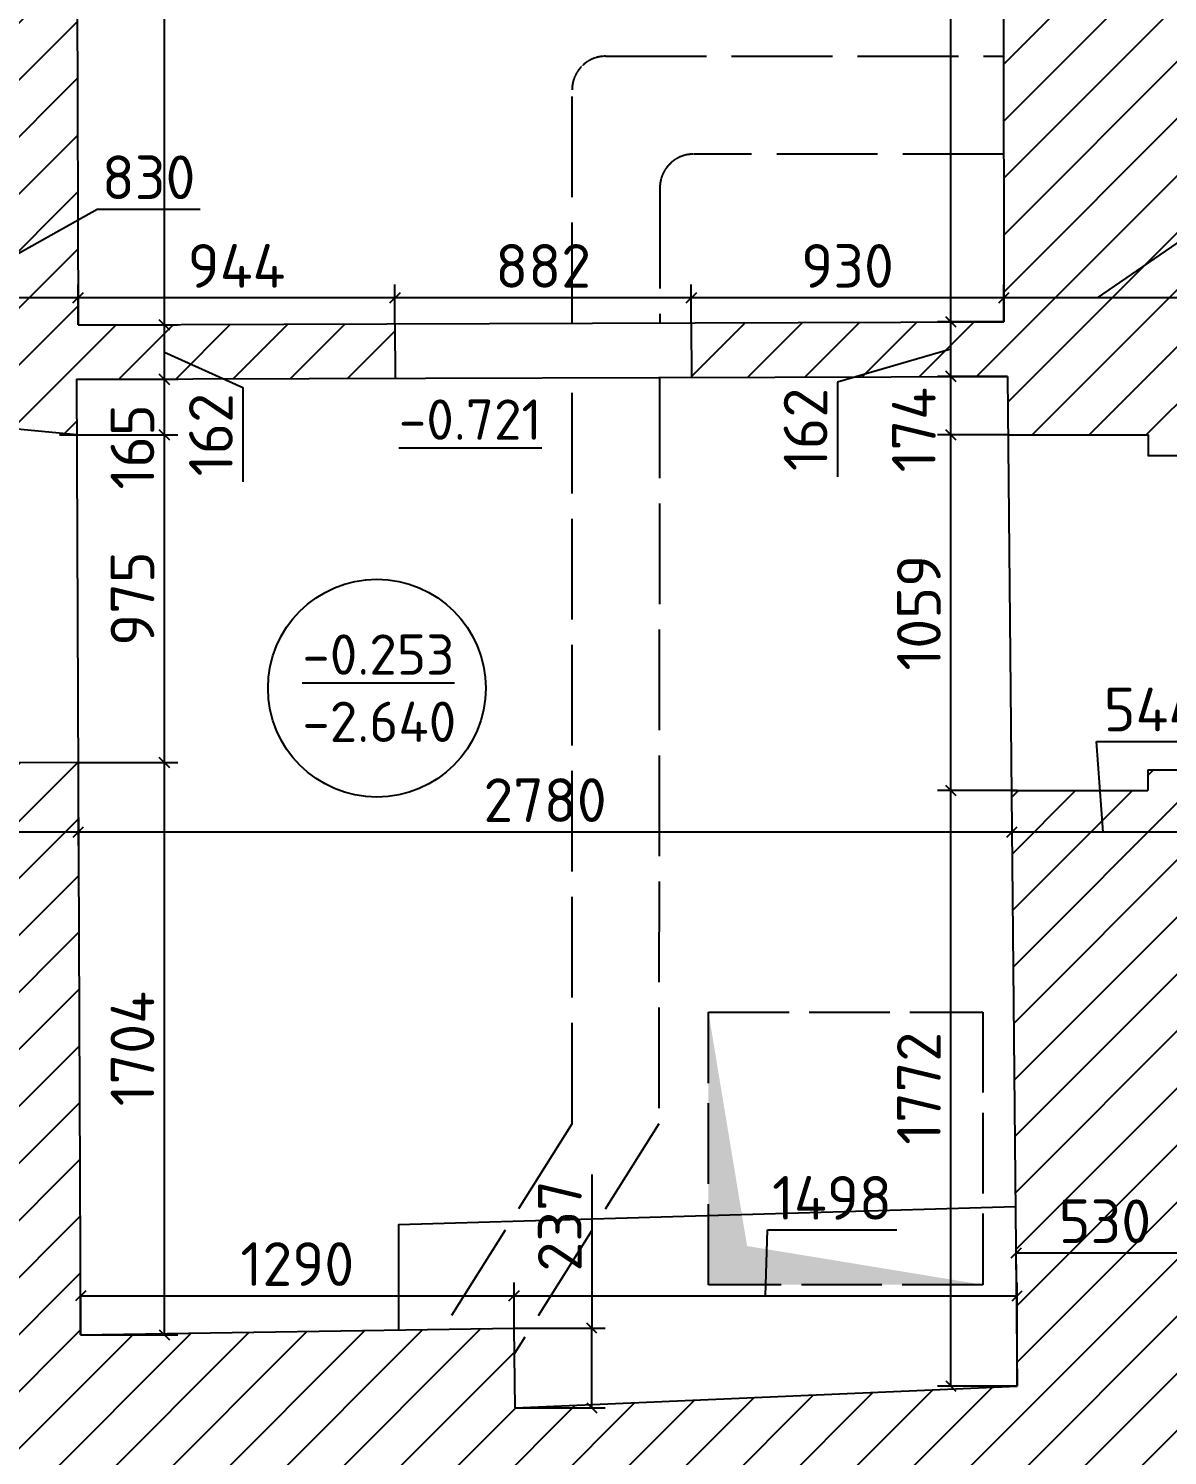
# Model space of a CAD drawing. Header units: millimetres. Extents: x 904915 to 1000606, y 1634169 to 1674089.
# Drawn here: x 952390 to 955781, y 1639706 to 1643953 of the extents above; entities that cross this region are included whole.
import ezdxf

# ---------------------------------------------------------------- set-up
doc = ezdxf.new("R2010")
doc.units = ezdxf.units.MM
doc.linetypes.add('ACAD_ISO02W100', pattern=[15, 12, -3])
for name, color, linetype in [('Балки', 140, 'ACAD_ISO02W100'), ('Контур', 7, 'Continuous'), ('Отметки', 7, 'Continuous'), ('Отопление', 30, 'Continuous'), ('Пожарные коммуникации', 1, 'Continuous'), ('Размеры', 224, 'Continuous'), ('Штриховка', 252, 'Continuous')]:
    doc.layers.add(name, color=color, linetype=linetype)
doc.styles.add('ISOCPEUR', font='isocpeur.ttf')
doc.dimstyles.new('GENPLAN 1000', dxfattribs={"dimscale": 10, "dimtxt": 13, "dimasz": 3, "dimexe": 4, "dimexo": 0, "dimgap": 3, "dimtad": 1, "dimdec": 0, "dimzin": 0, "dimtxsty": 'ISOCPEUR', "dimblk1": 'OBLIQUE', "dimblk2": 'OBLIQUE', "dimsah": 1, "dimcen": -1, "dimaunit": 1, "dimadec": 3, "dimazin": 0, "dimtfac": 0.75, "dimtdec": 0, "dimtix": 1, "dimtmove": 1, "dimatfit": 3, "dimfxl": 0, "dimtvp": 0.6, "dimarcsym": 0})

# ---------------------------------------------------------------- blocks, each defined once
blk = doc.blocks.new('_Oblique')
at = {"color": 0, "linetype": 'ByBlock', "lineweight": -2}
blk.add_line((-0.5, -0.5), (0.5, 0.5), dxfattribs=at)
blk = doc.blocks.new('*D96')
at = {"layer": 'Defpoints', "color": 0, "ltscale": 0.03}
for p in [(952537.7, 1641768.8), (952794.2, 1641768.8), (952545, 1640065.2)]:
    blk.add_point(p, dxfattribs=at)
at = {"layer": 'Размеры', "color": 0, "lineweight": -2, "ltscale": 0.03}
for p, q in [((952537.7, 1641768.8), (952834.2, 1641768.8)), ((952794.2, 1640065.2), (952794.2, 1641768.8)), ((952545, 1640065.2), (952834.2, 1640065.2))]:
    blk.add_line(p, q, dxfattribs=at)
at = {"layer": 'Размеры', "color": 0, "lineweight": -2, "ltscale": 0.03, "xscale": 30, "yscale": 30, "zscale": 30}
for p, rotation in [((952794.2, 1641768.8), 90), ((952794.2, 1640065.2), 270)]:
    blk.add_blockref('_Oblique', p, dxfattribs=dict(at, rotation=rotation))
at = {"layer": 'Размеры', "color": 0, "ltscale": 0.03, "insert": (952699.2, 1640917), "char_height": 130, "attachment_point": 5, "rotation": 90, "style": 'ISOCPEUR'}
blk.add_mtext('1704', dxfattribs=at)
blk = doc.blocks.new('*D97')
at = {"layer": 'Defpoints', "color": 0, "ltscale": 0.03}
for p in [(952533.5, 1642743.7), (952794.2, 1642743.7), (952537.7, 1641768.8)]:
    blk.add_point(p, dxfattribs=at)
at = {"layer": 'Размеры', "color": 0, "lineweight": -2, "ltscale": 0.03}
for p, q in [((952533.5, 1642743.7), (952834.2, 1642743.7)), ((952794.2, 1641768.8), (952794.2, 1642743.7)), ((952537.7, 1641768.8), (952834.2, 1641768.8))]:
    blk.add_line(p, q, dxfattribs=at)
at = {"layer": 'Размеры', "color": 0, "lineweight": -2, "ltscale": 0.03, "xscale": 30, "yscale": 30, "zscale": 30}
for p, rotation in [((952794.2, 1642743.7), 90), ((952794.2, 1641768.8), 270)]:
    blk.add_blockref('_Oblique', p, dxfattribs=dict(at, rotation=rotation))
at = {"layer": 'Размеры', "color": 0, "ltscale": 0.03, "insert": (952699.2, 1642256.3), "char_height": 130, "attachment_point": 5, "rotation": 90, "style": 'ISOCPEUR'}
blk.add_mtext('975', dxfattribs=at)
blk = doc.blocks.new('*D98')
at = {"layer": 'Defpoints', "color": 0, "ltscale": 0.03}
for p in [(952532.8, 1642909), (952794.2, 1642909), (952482.2, 1642743.7)]:
    blk.add_point(p, dxfattribs=at)
at = {"layer": 'Размеры', "color": 0, "lineweight": -2, "ltscale": 0.03}
for p, q in [((952532.8, 1642909), (952834.2, 1642909)), ((952794.2, 1642743.7), (952794.2, 1642909)), ((952482.2, 1642743.7), (952834.2, 1642743.7))]:
    blk.add_line(p, q, dxfattribs=at)
at = {"layer": 'Размеры', "color": 0, "lineweight": -2, "ltscale": 0.03, "xscale": 30, "yscale": 30, "zscale": 30}
for p, rotation in [((952794.2, 1642909), 90), ((952794.2, 1642743.7), 270)]:
    blk.add_blockref('_Oblique', p, dxfattribs=dict(at, rotation=rotation))
at = {"layer": 'Размеры', "color": 0, "ltscale": 0.03, "insert": (952699.2, 1642707.9), "char_height": 130, "attachment_point": 5, "rotation": 90, "style": 'ISOCPEUR'}
blk.add_mtext('165', dxfattribs=at)
blk = doc.blocks.new('*D99')
at = {"layer": 'Defpoints', "color": 0, "ltscale": 0.03}
for p in [(952537.1, 1643071.2), (952794.2, 1643071.2), (952532.8, 1642909)]:
    blk.add_point(p, dxfattribs=at)
at = {"layer": 'Размеры', "color": 0, "lineweight": -2, "ltscale": 0.03}
for p, q in [((952537.1, 1643071.2), (952834.2, 1643071.2)), ((952794.2, 1642909), (952794.2, 1643071.2)), ((952794.2, 1642990.1), (953027.7, 1642884.6)), ((952532.8, 1642909), (952834.2, 1642909)), ((953027.7, 1642884.6), (953027.7, 1642603.6))]:
    blk.add_line(p, q, dxfattribs=at)
at = {"layer": 'Размеры', "color": 0, "lineweight": -2, "ltscale": 0.03, "xscale": 30, "yscale": 30, "zscale": 30}
for p, rotation in [((952794.2, 1643071.2), 90), ((952794.2, 1642909), 270)]:
    blk.add_blockref('_Oblique', p, dxfattribs=dict(at, rotation=rotation))
at = {"layer": 'Размеры', "color": 0, "ltscale": 0.03, "insert": (952932.7, 1642744.1), "char_height": 130, "attachment_point": 5, "rotation": 90, "style": 'ISOCPEUR'}
blk.add_mtext('162', dxfattribs=at)
blk = doc.blocks.new('*D100')
at = {"layer": 'Defpoints', "color": 0, "ltscale": 0.03}
for p in [(952524.9, 1647221.1), (952794.2, 1647221.1), (952537.1, 1643071.2)]:
    blk.add_point(p, dxfattribs=at)
at = {"layer": 'Размеры', "color": 0, "lineweight": -2, "ltscale": 0.03}
for p, q in [((952524.9, 1647221.1), (952834.2, 1647221.1)), ((952794.2, 1643071.2), (952794.2, 1647221.1)), ((952537.1, 1643071.2), (952834.2, 1643071.2))]:
    blk.add_line(p, q, dxfattribs=at)
at = {"layer": 'Размеры', "color": 0, "lineweight": -2, "ltscale": 0.03, "xscale": 30, "yscale": 30, "zscale": 30}
for p, rotation in [((952794.2, 1647221.1), 90), ((952794.2, 1643071.2), 270)]:
    blk.add_blockref('_Oblique', p, dxfattribs=dict(at, rotation=rotation))
at = {"layer": 'Размеры', "color": 0, "ltscale": 0.03, "insert": (952699.2, 1645146.1), "char_height": 130, "attachment_point": 5, "rotation": 90, "style": 'ISOCPEUR'}
blk.add_mtext('4150', dxfattribs=at)
blk = doc.blocks.new('*D125')
at = {"layer": 'Defpoints', "color": 0, "ltscale": 0.03}
for p in [(955293.1, 1643151.5), (955293.1, 1643079.9), (955852.3, 1643066.4)]:
    blk.add_point(p, dxfattribs=at)
at = {"layer": 'Размеры', "color": 0, "lineweight": -2, "ltscale": 0.03}
for p, q in [((955572.7, 1643151.5), (955860.4, 1643349.2)), ((955860.4, 1643349.2), (956167.4, 1643349.2)), ((955293.1, 1643079.9), (955293.1, 1643191.5)), ((955852.3, 1643066.4), (955852.3, 1643191.5)), ((955852.3, 1643151.5), (955293.1, 1643151.5))]:
    blk.add_line(p, q, dxfattribs=at)
at = {"layer": 'Размеры', "color": 0, "lineweight": -2, "ltscale": 0.03, "xscale": 30, "yscale": 30, "zscale": 30, "rotation": 180}
blk.add_blockref('_Oblique', (955293.1, 1643151.5), dxfattribs=at)
at = {"layer": 'Размеры', "color": 0, "lineweight": -2, "ltscale": 0.03, "xscale": 30, "yscale": 30, "zscale": 30}
blk.add_blockref('_Oblique', (955852.3, 1643151.5), dxfattribs=at)
at = {"layer": 'Размеры', "color": 0, "ltscale": 0.03, "insert": (956013.9, 1643444.2), "char_height": 130, "attachment_point": 5, "style": 'ISOCPEUR'}
blk.add_mtext('559', dxfattribs=at)
blk = doc.blocks.new('*D126')
at = {"layer": 'Defpoints', "color": 0, "ltscale": 0.03}
for p in [(954363, 1643151.5), (954363, 1643077), (955293.1, 1643079.9)]:
    blk.add_point(p, dxfattribs=at)
at = {"layer": 'Размеры', "color": 0, "lineweight": -2, "ltscale": 0.03}
for p, q in [((954363, 1643077), (954363, 1643191.5)), ((955293.1, 1643079.9), (955293.1, 1643191.5)), ((955293.1, 1643151.5), (954363, 1643151.5))]:
    blk.add_line(p, q, dxfattribs=at)
at = {"layer": 'Размеры', "color": 0, "lineweight": -2, "ltscale": 0.03, "xscale": 30, "yscale": 30, "zscale": 30, "rotation": 180}
blk.add_blockref('_Oblique', (954363, 1643151.5), dxfattribs=at)
at = {"layer": 'Размеры', "color": 0, "lineweight": -2, "ltscale": 0.03, "xscale": 30, "yscale": 30, "zscale": 30}
blk.add_blockref('_Oblique', (955293.1, 1643151.5), dxfattribs=at)
at = {"layer": 'Размеры', "color": 0, "ltscale": 0.03, "insert": (954828, 1643246.5), "char_height": 130, "attachment_point": 5, "style": 'ISOCPEUR'}
blk.add_mtext('930', dxfattribs=at)
blk = doc.blocks.new('*D127')
at = {"layer": 'Defpoints', "color": 0, "ltscale": 0.03}
for p in [(953480.8, 1643151.5), (953480.8, 1643074.2), (954363, 1643077)]:
    blk.add_point(p, dxfattribs=at)
at = {"layer": 'Размеры', "color": 0, "lineweight": -2, "ltscale": 0.03}
for p, q in [((953480.8, 1643074.2), (953480.8, 1643191.5)), ((954363, 1643077), (954363, 1643191.5)), ((954363, 1643151.5), (953480.8, 1643151.5))]:
    blk.add_line(p, q, dxfattribs=at)
at = {"layer": 'Размеры', "color": 0, "lineweight": -2, "ltscale": 0.03, "xscale": 30, "yscale": 30, "zscale": 30, "rotation": 180}
blk.add_blockref('_Oblique', (953480.8, 1643151.5), dxfattribs=at)
at = {"layer": 'Размеры', "color": 0, "lineweight": -2, "ltscale": 0.03, "xscale": 30, "yscale": 30, "zscale": 30}
blk.add_blockref('_Oblique', (954363, 1643151.5), dxfattribs=at)
at = {"layer": 'Размеры', "color": 0, "ltscale": 0.03, "insert": (953921.9, 1643246.5), "char_height": 130, "attachment_point": 5, "style": 'ISOCPEUR'}
blk.add_mtext('882', dxfattribs=at)
blk = doc.blocks.new('*D128')
at = {"layer": 'Defpoints', "color": 0, "ltscale": 0.03}
for p in [(952537.1, 1643151.5), (953480.8, 1643074.2), (952537.1, 1643071.2)]:
    blk.add_point(p, dxfattribs=at)
at = {"layer": 'Размеры', "color": 0, "lineweight": -2, "ltscale": 0.03}
for p, q in [((952537.1, 1643071.2), (952537.1, 1643191.5)), ((953480.8, 1643074.2), (953480.8, 1643191.5)), ((953480.8, 1643151.5), (952537.1, 1643151.5))]:
    blk.add_line(p, q, dxfattribs=at)
at = {"layer": 'Размеры', "color": 0, "lineweight": -2, "ltscale": 0.03, "xscale": 30, "yscale": 30, "zscale": 30, "rotation": 180}
blk.add_blockref('_Oblique', (952537.1, 1643151.5), dxfattribs=at)
at = {"layer": 'Размеры', "color": 0, "lineweight": -2, "ltscale": 0.03, "xscale": 30, "yscale": 30, "zscale": 30}
blk.add_blockref('_Oblique', (953480.8, 1643151.5), dxfattribs=at)
at = {"layer": 'Размеры', "color": 0, "ltscale": 0.03, "insert": (953009, 1643246.5), "char_height": 130, "attachment_point": 5, "style": 'ISOCPEUR'}
blk.add_mtext('944', dxfattribs=at)
blk = doc.blocks.new('*D129')
at = {"layer": 'Defpoints', "color": 0, "ltscale": 0.03}
for p in [(951707.2, 1643451.2), (951707.2, 1643151.5), (952537.1, 1643071.2)]:
    blk.add_point(p, dxfattribs=at)
at = {"layer": 'Размеры', "color": 0, "lineweight": -2, "ltscale": 0.03}
for p, q in [((951707.2, 1643451.2), (951707.2, 1643111.5)), ((952122.2, 1643151.5), (952593.9, 1643415.2)), ((952593.9, 1643415.2), (952900.9, 1643415.2)), ((952537.1, 1643071.2), (952537.1, 1643191.5)), ((952537.1, 1643151.5), (951707.2, 1643151.5))]:
    blk.add_line(p, q, dxfattribs=at)
at = {"layer": 'Размеры', "color": 0, "lineweight": -2, "ltscale": 0.03, "xscale": 30, "yscale": 30, "zscale": 30, "rotation": 180}
blk.add_blockref('_Oblique', (951707.2, 1643151.5), dxfattribs=at)
at = {"layer": 'Размеры', "color": 0, "lineweight": -2, "ltscale": 0.03, "xscale": 30, "yscale": 30, "zscale": 30}
blk.add_blockref('_Oblique', (952537.1, 1643151.5), dxfattribs=at)
at = {"layer": 'Размеры', "color": 0, "ltscale": 0.03, "insert": (952747.4, 1643510.2), "char_height": 130, "attachment_point": 5, "style": 'ISOCPEUR'}
blk.add_mtext('830', dxfattribs=at)
blk = doc.blocks.new('*D186')
at = {"layer": 'Defpoints', "color": 0, "ltscale": 0.03}
for p in [(955861.4, 1641610.6), (955317.5, 1641568), (955317.5, 1641561.6)]:
    blk.add_point(p, dxfattribs=at)
at = {"layer": 'Размеры', "color": 0, "lineweight": -2, "ltscale": 0.03}
for p, q in [((955589.4, 1641561.6), (955569.5, 1641831.3)), ((955569.5, 1641831.3), (955902.5, 1641831.3)), ((955861.4, 1641610.6), (955861.4, 1641521.6)), ((955317.5, 1641568), (955317.5, 1641521.6)), ((955861.4, 1641561.6), (955317.5, 1641561.6))]:
    blk.add_line(p, q, dxfattribs=at)
at = {"layer": 'Размеры', "color": 0, "lineweight": -2, "ltscale": 0.03, "xscale": 30, "yscale": 30, "zscale": 30, "rotation": 180}
blk.add_blockref('_Oblique', (955317.5, 1641561.6), dxfattribs=at)
at = {"layer": 'Размеры', "color": 0, "lineweight": -2, "ltscale": 0.03, "xscale": 30, "yscale": 30, "zscale": 30}
blk.add_blockref('_Oblique', (955861.4, 1641561.6), dxfattribs=at)
at = {"layer": 'Размеры', "color": 0, "ltscale": 0.03, "insert": (955736, 1641926.3), "char_height": 130, "attachment_point": 5, "style": 'ISOCPEUR'}
blk.add_mtext('544', dxfattribs=at)
blk = doc.blocks.new('*D187')
at = {"layer": 'Defpoints', "color": 0, "ltscale": 0.03}
for p in [(952537.7, 1641768.8), (952537.7, 1641561.6), (955317.5, 1641568)]:
    blk.add_point(p, dxfattribs=at)
at = {"layer": 'Размеры', "color": 0, "lineweight": -2, "ltscale": 0.03}
for p, q in [((952537.7, 1641768.8), (952537.7, 1641521.6)), ((955317.5, 1641561.6), (952537.7, 1641561.6)), ((955317.5, 1641568), (955317.5, 1641521.6))]:
    blk.add_line(p, q, dxfattribs=at)
at = {"layer": 'Размеры', "color": 0, "lineweight": -2, "ltscale": 0.03, "xscale": 30, "yscale": 30, "zscale": 30, "rotation": 180}
blk.add_blockref('_Oblique', (952537.7, 1641561.6), dxfattribs=at)
at = {"layer": 'Размеры', "color": 0, "lineweight": -2, "ltscale": 0.03, "xscale": 30, "yscale": 30, "zscale": 30}
blk.add_blockref('_Oblique', (955317.5, 1641561.6), dxfattribs=at)
at = {"layer": 'Размеры', "color": 0, "ltscale": 0.03, "insert": (953927.6, 1641656.6), "char_height": 130, "attachment_point": 5, "style": 'ISOCPEUR'}
blk.add_mtext('2780', dxfattribs=at)
blk = doc.blocks.new('*D188')
at = {"layer": 'Defpoints', "color": 0, "ltscale": 0.03}
for p in [(951730.6, 1641771.1), (952537.7, 1641768.8), (951730.6, 1641561.6)]:
    blk.add_point(p, dxfattribs=at)
at = {"layer": 'Размеры', "color": 0, "lineweight": -2, "ltscale": 0.03}
for p, q in [((952102, 1641829.4), (951795, 1641829.4)), ((952134.1, 1641561.6), (952102, 1641829.4)), ((951730.6, 1641771.1), (951730.6, 1641521.6)), ((952537.7, 1641768.8), (952537.7, 1641521.6)), ((952537.7, 1641561.6), (951730.6, 1641561.6))]:
    blk.add_line(p, q, dxfattribs=at)
at = {"layer": 'Размеры', "color": 0, "lineweight": -2, "ltscale": 0.03, "xscale": 30, "yscale": 30, "zscale": 30, "rotation": 180}
blk.add_blockref('_Oblique', (951730.6, 1641561.6), dxfattribs=at)
at = {"layer": 'Размеры', "color": 0, "lineweight": -2, "ltscale": 0.03, "xscale": 30, "yscale": 30, "zscale": 30}
blk.add_blockref('_Oblique', (952537.7, 1641561.6), dxfattribs=at)
at = {"layer": 'Размеры', "color": 0, "ltscale": 0.03, "insert": (951948.5, 1641924.4), "char_height": 130, "attachment_point": 5, "style": 'ISOCPEUR'}
blk.add_mtext('807', dxfattribs=at)
blk = doc.blocks.new('*D189')
at = {"layer": 'Defpoints', "color": 0, "ltscale": 0.03}
for p in [(953835.2, 1640181), (952545, 1640065.2), (953835.2, 1640084.9)]:
    blk.add_point(p, dxfattribs=at)
at = {"layer": 'Размеры', "color": 0, "lineweight": -2, "ltscale": 0.03}
for p, q in [((952545, 1640065.2), (952545, 1640221)), ((953835.2, 1640084.9), (953835.2, 1640221)), ((952545, 1640181), (953835.2, 1640181))]:
    blk.add_line(p, q, dxfattribs=at)
at = {"layer": 'Размеры', "color": 0, "lineweight": -2, "ltscale": 0.03, "xscale": 30, "yscale": 30, "zscale": 30, "rotation": 180}
blk.add_blockref('_Oblique', (952545, 1640181), dxfattribs=at)
at = {"layer": 'Размеры', "color": 0, "lineweight": -2, "ltscale": 0.03, "xscale": 30, "yscale": 30, "zscale": 30}
blk.add_blockref('_Oblique', (953835.2, 1640181), dxfattribs=at)
at = {"layer": 'Размеры', "color": 0, "ltscale": 0.03, "insert": (953190.1, 1640276), "char_height": 130, "attachment_point": 5, "style": 'ISOCPEUR'}
blk.add_mtext('1290', dxfattribs=at)
blk = doc.blocks.new('*D190')
at = {"layer": 'Defpoints', "color": 0, "ltscale": 0.03}
for p in [(955333, 1640181), (953835.2, 1640084.9), (955333, 1639913)]:
    blk.add_point(p, dxfattribs=at)
at = {"layer": 'Размеры', "color": 0, "lineweight": -2, "ltscale": 0.03}
for p, q in [((954584.1, 1640181), (954589.4, 1640378)), ((954589.4, 1640378), (954974.4, 1640378)), ((953835.2, 1640084.9), (953835.2, 1640221)), ((955333, 1639913), (955333, 1640221)), ((953835.2, 1640181), (955333, 1640181))]:
    blk.add_line(p, q, dxfattribs=at)
at = {"layer": 'Размеры', "color": 0, "lineweight": -2, "ltscale": 0.03, "xscale": 30, "yscale": 30, "zscale": 30, "rotation": 180}
blk.add_blockref('_Oblique', (953835.2, 1640181), dxfattribs=at)
at = {"layer": 'Размеры', "color": 0, "lineweight": -2, "ltscale": 0.03, "xscale": 30, "yscale": 30, "zscale": 30}
blk.add_blockref('_Oblique', (955333, 1640181), dxfattribs=at)
at = {"layer": 'Размеры', "color": 0, "ltscale": 0.03, "insert": (954781.9, 1640473), "char_height": 130, "attachment_point": 5, "style": 'ISOCPEUR'}
blk.add_mtext('1498', dxfattribs=at)
blk = doc.blocks.new('*D191')
at = {"layer": 'Defpoints', "color": 0, "ltscale": 0.03}
for p in [(955135.5, 1641685), (955333, 1641685), (955333, 1639913)]:
    blk.add_point(p, dxfattribs=at)
at = {"layer": 'Размеры', "color": 0, "lineweight": -2, "ltscale": 0.03}
for p, q in [((955333, 1641685), (955095.5, 1641685)), ((955135.5, 1639913), (955135.5, 1641685)), ((955333, 1639913), (955095.5, 1639913))]:
    blk.add_line(p, q, dxfattribs=at)
at = {"layer": 'Размеры', "color": 0, "lineweight": -2, "ltscale": 0.03, "xscale": 30, "yscale": 30, "zscale": 30}
for p, rotation in [((955135.5, 1641685), 90), ((955135.5, 1639913), 270)]:
    blk.add_blockref('_Oblique', p, dxfattribs=dict(at, rotation=rotation))
at = {"layer": 'Размеры', "color": 0, "ltscale": 0.03, "insert": (955040.5, 1640799), "char_height": 130, "attachment_point": 5, "rotation": 90, "style": 'ISOCPEUR'}
blk.add_mtext('1772', dxfattribs=at)
blk = doc.blocks.new('*D192')
at = {"layer": 'Defpoints', "color": 0, "ltscale": 0.03}
for p in [(955135.5, 1642744), (955306.5, 1642744), (955333, 1641685)]:
    blk.add_point(p, dxfattribs=at)
at = {"layer": 'Размеры', "color": 0, "lineweight": -2, "ltscale": 0.03}
for p, q in [((955306.5, 1642744), (955095.5, 1642744)), ((955135.5, 1641685), (955135.5, 1642744)), ((955333, 1641685), (955095.5, 1641685))]:
    blk.add_line(p, q, dxfattribs=at)
at = {"layer": 'Размеры', "color": 0, "lineweight": -2, "ltscale": 0.03, "xscale": 30, "yscale": 30, "zscale": 30}
for p, rotation in [((955135.5, 1642744), 90), ((955135.5, 1641685), 270)]:
    blk.add_blockref('_Oblique', p, dxfattribs=dict(at, rotation=rotation))
at = {"layer": 'Размеры', "color": 0, "ltscale": 0.03, "insert": (955040.5, 1642214.5), "char_height": 130, "attachment_point": 5, "rotation": 90, "style": 'ISOCPEUR'}
blk.add_mtext('1059', dxfattribs=at)
blk = doc.blocks.new('*D193')
at = {"layer": 'Defpoints', "color": 0, "ltscale": 0.03}
for p in [(955135.5, 1642917.8), (955304.8, 1642917.8), (955306.5, 1642744)]:
    blk.add_point(p, dxfattribs=at)
at = {"layer": 'Размеры', "color": 0, "lineweight": -2, "ltscale": 0.03}
for p, q in [((955304.8, 1642917.8), (955095.5, 1642917.8)), ((955135.5, 1642744), (955135.5, 1642917.8)), ((955306.5, 1642744), (955095.5, 1642744))]:
    blk.add_line(p, q, dxfattribs=at)
at = {"layer": 'Размеры', "color": 0, "lineweight": -2, "ltscale": 0.03, "xscale": 30, "yscale": 30, "zscale": 30}
for p, rotation in [((955135.5, 1642917.8), 90), ((955135.5, 1642744), 270)]:
    blk.add_blockref('_Oblique', p, dxfattribs=dict(at, rotation=rotation))
at = {"layer": 'Размеры', "color": 0, "ltscale": 0.03, "insert": (955025.5, 1642759), "char_height": 130, "attachment_point": 5, "rotation": 90, "style": 'ISOCPEUR'}
blk.add_mtext('174', dxfattribs=at)
blk = doc.blocks.new('*D194')
at = {"layer": 'Defpoints', "color": 0, "ltscale": 0.03}
for p in [(955135.5, 1643079.9), (955293.1, 1643079.9), (955304.8, 1642917.8)]:
    blk.add_point(p, dxfattribs=at)
at = {"layer": 'Размеры', "color": 0, "lineweight": -2, "ltscale": 0.03}
for p, q in [((955293.1, 1643079.9), (955095.5, 1643079.9)), ((955135.5, 1642917.8), (955135.5, 1643079.9)), ((955135.5, 1642998.9), (954798.2, 1642900.2)), ((955304.8, 1642917.8), (955095.5, 1642917.8)), ((954798.2, 1642900.2), (954798.2, 1642619.2))]:
    blk.add_line(p, q, dxfattribs=at)
at = {"layer": 'Размеры', "color": 0, "lineweight": -2, "ltscale": 0.03, "xscale": 30, "yscale": 30, "zscale": 30}
for p, rotation in [((955135.5, 1643079.9), 90), ((955135.5, 1642917.8), 270)]:
    blk.add_blockref('_Oblique', p, dxfattribs=dict(at, rotation=rotation))
at = {"layer": 'Размеры', "color": 0, "ltscale": 0.03, "insert": (954703.2, 1642759.7), "char_height": 130, "attachment_point": 5, "rotation": 90, "style": 'ISOCPEUR'}
blk.add_mtext('162', dxfattribs=at)
blk = doc.blocks.new('*D195')
at = {"layer": 'Defpoints', "color": 0, "ltscale": 0.03}
for p in [(955135.5, 1647250.1), (955288.4, 1647250.1), (955293.1, 1643079.9)]:
    blk.add_point(p, dxfattribs=at)
at = {"layer": 'Размеры', "color": 0, "lineweight": -2, "ltscale": 0.03}
for p, q in [((955288.4, 1647250.1), (955095.5, 1647250.1)), ((955135.5, 1643079.9), (955135.5, 1647250.1)), ((955293.1, 1643079.9), (955095.5, 1643079.9))]:
    blk.add_line(p, q, dxfattribs=at)
at = {"layer": 'Размеры', "color": 0, "lineweight": -2, "ltscale": 0.03, "xscale": 30, "yscale": 30, "zscale": 30}
for p, rotation in [((955135.5, 1647250.1), 90), ((955135.5, 1643079.9), 270)]:
    blk.add_blockref('_Oblique', p, dxfattribs=dict(at, rotation=rotation))
at = {"layer": 'Размеры', "color": 0, "ltscale": 0.03, "insert": (955040.5, 1645165), "char_height": 130, "attachment_point": 5, "rotation": 90, "style": 'ISOCPEUR'}
blk.add_mtext('4170', dxfattribs=at)
blk = doc.blocks.new('*D294')
at = {"layer": 'Defpoints', "color": 0, "ltscale": 0.03}
for p in [(955329.7, 1640308.3), (955329.7, 1640258.7), (955859.3, 1640075.6)]:
    blk.add_point(p, dxfattribs=at)
at = {"layer": 'Размеры', "color": 0, "lineweight": -2, "ltscale": 0.03}
for p, q in [((955329.7, 1640258.7), (955329.7, 1640348.3)), ((955859.3, 1640075.6), (955859.3, 1640348.3)), ((955859.3, 1640308.3), (955329.7, 1640308.3))]:
    blk.add_line(p, q, dxfattribs=at)
at = {"layer": 'Размеры', "color": 0, "lineweight": -2, "ltscale": 0.03, "xscale": 30, "yscale": 30, "zscale": 30, "rotation": 180}
blk.add_blockref('_Oblique', (955329.7, 1640308.3), dxfattribs=at)
at = {"layer": 'Размеры', "color": 0, "lineweight": -2, "ltscale": 0.03, "xscale": 30, "yscale": 30, "zscale": 30}
blk.add_blockref('_Oblique', (955859.3, 1640308.3), dxfattribs=at)
at = {"layer": 'Размеры', "color": 0, "ltscale": 0.03, "insert": (955594.5, 1640403.3), "char_height": 130, "attachment_point": 5, "style": 'ISOCPEUR'}
blk.add_mtext('530', dxfattribs=at)
blk = doc.blocks.new('*D327')
at = {"layer": 'Defpoints', "color": 0, "ltscale": 0.03}
for p in [(953835.2, 1640084.9), (954066.5, 1640084.9), (953838.8, 1639848.2)]:
    blk.add_point(p, dxfattribs=at)
at = {"layer": 'Размеры', "color": 0, "lineweight": -2, "ltscale": 0.03}
for p, q in [((954066.5, 1640542.9), (954066.5, 1640084.9)), ((953835.2, 1640084.9), (954106.5, 1640084.9)), ((954066.5, 1639848.2), (954066.5, 1640084.9)), ((953838.8, 1639848.2), (954106.5, 1639848.2))]:
    blk.add_line(p, q, dxfattribs=at)
at = {"layer": 'Размеры', "color": 0, "lineweight": -2, "ltscale": 0.03, "xscale": 30, "yscale": 30, "zscale": 30}
for p, rotation in [((954066.5, 1640084.9), 90), ((954066.5, 1639848.2), 270)]:
    blk.add_blockref('_Oblique', p, dxfattribs=dict(at, rotation=rotation))
at = {"layer": 'Размеры', "color": 0, "ltscale": 0.03, "insert": (953971.5, 1640389.4), "char_height": 130, "attachment_point": 5, "rotation": 90, "style": 'ISOCPEUR'}
blk.add_mtext('237', dxfattribs=at)

msp = doc.modelspace()

# ---------------------------------------------------------------- hatches: boundary and pattern name
at = {"layer": 'Штриховка', "ltscale": 0.03}
h = msp.add_hatch(dxfattribs=at)
h.set_pattern_fill('_USER', color=256, scale=120, angle=45, pattern_type=0)
h.set_pattern_definition([(45, (939769.27, 1645632.96), (-84.8528, 84.8528), [])])
h.paths.add_polyline_path([(939862.1, 1645865.3), (939717.3, 1645866.2), (939716.4, 1645515.2), (939572.8, 1645516), (939573.1, 1645259.6), (939858.5, 1645259.9)], flags=17)
h.paths.add_polyline_path([(967898.5, 1669251.9), (967748.5, 1669254.9), (967737, 1668677), (967887, 1668674)], flags=17)
h.paths.add_polyline_path([(959721.2, 1670070.1), (960600.3, 1670071.2), (960599.8, 1670501.5), (960599.2, 1670954.9), (958956.6, 1670954.7), (959002.6, 1662727), (958908.9, 1662725), (958909, 1662520.4), (959728.4, 1662541.9), (959725.6, 1663653.4), (960845.1, 1663649), (960849, 1664244.1), (959728.5, 1664251.4)])
h.paths.add_polyline_path([(953047.4, 1647661.3), (953309, 1647664), (953307.3, 1647830.1), (953304.3, 1648110.6), (951642.4, 1648114.7), (951716, 1642822.9), (952533.5, 1642743.7), (952532.8, 1642909), (953481.3, 1642912), (953480.8, 1643074.2), (952537.1, 1643071.2), (952524.9, 1647221.1), (953052, 1647226.6)], flags=17)
h.paths.add_polyline_path([(944956.8, 1645799), (943919.8, 1645788.6), (943920.1, 1645262.1), (939858.5, 1645259.9), (939573.1, 1645259.6), (939573.1, 1645244.2), (934568.3, 1645252.9), (934568.3, 1645253.2), (934278.3, 1645254), (932110.1, 1645254), (932109.8, 1645787.9), (931143.7, 1645778.5), (931152.5, 1644829.1), (929740.1, 1644827.8), (929759.1, 1646190.3), (927061.9, 1646219.9), (927061.4, 1646069.9), (929607, 1646042), (929588, 1644677.6), (931153.9, 1644679.1), (931157.1, 1644329.1), (931593.9, 1644329.6), (931614, 1644169.6), (931653.7, 1644489.6), (931673.9, 1644329.6), (932110.6, 1644330.1), (932110.2, 1644955.7), (943920.3, 1644962.1), (943920.6, 1644397.3), (944407.8, 1644403.1), (944429.7, 1644243.4), (944465.9, 1644563.8), (944487.8, 1644404.1), (944974.9, 1644409.9), (944971, 1644709.9), (946047, 1644722.8), (946060.4, 1646106), (948397.6, 1646107.4), (948397.2, 1646257.4), (945911.9, 1646255.9), (945898.9, 1644921), (944968.4, 1644909.8)])
h.paths.add_polyline_path([(941747.9, 1647720.4), (935723.9, 1647718.2), (935724, 1647401.1), (939570.7, 1647430.7), (939571, 1647159), (939720.5, 1647158.1), (939719.7, 1646853.6), (939599.7, 1646838.9), (939839.6, 1646808.3), (939719.6, 1646793.6), (939718.8, 1646489.1), (939571.8, 1646490), (939572, 1646278), (939718.3, 1646277.1), (939717.4, 1645926.2), (939597.4, 1645911.4), (939862.2, 1645877.7), (939871.4, 1647396.6), (941748.7, 1647400.9)])
h.paths.add_polyline_path([(934907, 1647717.9), (934688, 1647717.9), (933884, 1647717.6), (933886.9, 1647392.8), (934284.4, 1647396.3), (934278.3, 1645254), (934568.3, 1645253.2), (934574.5, 1647392.3), (934909.5, 1647394.8)])
h.paths.add_polyline_path([(932129.4, 1649034.8), (931923.5, 1649035.1), (931923.9, 1649266.2), (931788.1, 1649266.4), (931788.1, 1649293.2), (931494.6, 1649293.9), (931494.2, 1649135.2), (931345.5, 1649135.6), (931342.9, 1648092.4), (923885.6, 1648105.6), (923881.9, 1647831.4), (923721.7, 1647813.5), (924041.1, 1647769.2), (923880.8, 1647751.4), (923877.2, 1647477.1), (924177.2, 1647477.1), (924138.3, 1644589.7), (927056.3, 1644558.9), (927057.3, 1644859), (924442.4, 1644886.5), (924477.2, 1647477.1), (931128.7, 1647397.5), (931130.8, 1647163.4), (932109, 1647173), (932108.9, 1647376.8), (932568, 1647380.9), (932565, 1647717.1), (932127.3, 1647716.9)])
h.paths.add_polyline_path([(950486.2, 1648117.6), (944691.4, 1648132), (944686.6, 1649180.5), (944528.4, 1649179.8), (944527.7, 1649323.4), (944245.8, 1649322.1), (944245.9, 1649301.6), (944073, 1649301.2), (944073.5, 1649109.4), (943905.2, 1649109), (943908.4, 1647721.2), (943261, 1647720.9), (943261.7, 1647404.3), (943918.9, 1647405.7), (943919.1, 1647096.6), (944939.3, 1647138), (944935.8, 1647403.5), (949029.6, 1647409.4), (950272.6, 1647401.6), (950272.6, 1646130.9), (950392.6, 1646115.9), (950272.6, 1646100.9), (950272.6, 1644831.4), (948400.6, 1644827), (948401.3, 1644527), (950083.4, 1644531), (950116.4, 1639995.2), (951661, 1639989.6), (951661, 1639460.8), (955617.4, 1639500.6), (962461.1, 1639567.9), (962455.8, 1636178), (962155.8, 1636178), (962155.1, 1635728.5), (962315.1, 1635708.3), (962155.1, 1635688.5), (962154.4, 1635279.1), (969661.4, 1635263.1), (969653.3, 1636911.1), (969342.9, 1636912.5), (968746.2, 1636915.1), (968742.8, 1636143.6), (967545.7, 1636148.5), (967554.4, 1641372.6), (967284, 1641372.7), (967283.9, 1641196.6), (967396.8, 1641195.5), (967399.1, 1637608.9), (967078, 1637609.2), (967077.8, 1637359.2), (967399.1, 1637358.9), (967399.1, 1636178), (966361, 1636178), (966361, 1636455), (966111, 1636455), (966111, 1636178), (963002.7, 1636178), (963006.5, 1640478), (962468.8, 1640472.7), (962472.1, 1640136.2), (959955, 1640116.1), (959955, 1641762), (959802, 1641762), (959802, 1641699), (959401.4, 1641699), (959356, 1640111.4), (955859.3, 1640105.6), (955861.6, 1641747), (955722, 1641747), (955722, 1641685), (955316.4, 1641685), (955333, 1639913), (953838.8, 1639848.2), (953835.2, 1640084.9), (952545, 1640065.2), (952537.7, 1641768.8), (951730.6, 1641771.1), (951746.3, 1640645.3), (950540.6, 1640652.7)])
h.paths.add_polyline_path([(944673.1, 1652178.2), (944526.8, 1652177.5), (944526.1, 1652342), (944239.1, 1652340.7), (944238.8, 1652288.7), (944081.7, 1652288.3), (944082, 1652146.3), (943898, 1652145.9), (943900.2, 1651218), (944068.5, 1651218.4), (944069, 1651034.4), (944101.8, 1651034.4), (944241.8, 1651034.8), (944241.9, 1650997.5), (944520.2, 1650998.8), (944519.5, 1651139.9), (944677.7, 1651140.6)])
h.paths.add_polyline_path([(944659.3, 1655219.7), (944494.9, 1655219), (944494.2, 1655363), (944231.6, 1655361.9), (944231.6, 1655357.7), (944091.4, 1655357.4), (944091.9, 1655142.4), (943891, 1655141.9), (943892.9, 1654328), (944076.9, 1654328.4), (944077.5, 1654082.4), (944234.6, 1654082.7), (944234.7, 1654030.5), (944518.5, 1654031.8), (944517.8, 1654178.3), (944664, 1654179)])
h.paths.add_polyline_path([(944645.4, 1658294.4), (944491, 1658293.7), (944490.4, 1658426.8), (944206.7, 1658425.5), (944206.8, 1658379.7), (944077.2, 1658379.4), (944077.5, 1658241.4), (943883.7, 1658241), (943886, 1657254), (944087, 1657254.4), (944087.3, 1657112.4), (944227.5, 1657112.7), (944227.6, 1657090.6), (944486.4, 1657091.8), (944485.6, 1657261), (944650, 1657261.7)])
h.paths.add_polyline_path([(944633.8, 1660848.8), (944633.7, 1661302.1), (944485.7, 1661302.1), (944485.7, 1661461.5), (944204.2, 1661461.5), (944204.2, 1661430), (944073, 1661430), (944073, 1661265), (943881.2, 1661265), (943881.1, 1660290.9), (944072.7, 1660291.4), (944073, 1660132.4), (944202.7, 1660132.7), (944202.8, 1660120.1), (944482.7, 1660121.3), (944482, 1660272), (944636.4, 1660272.7)])
h.paths.add_polyline_path([(944633.4, 1664368.1), (944482.8, 1664368.1), (944482.8, 1664523.8), (944209.9, 1664523.8), (944209.9, 1664487), (944064, 1664487), (944064, 1664294), (943881.5, 1664294), (943881.4, 1663327), (944073.2, 1663327), (944073.2, 1663205), (944204.4, 1663205), (944204.4, 1663176.6), (944485.5, 1663176.6), (944485.5, 1663329.3), (944633.5, 1663329.3)])
h.paths.add_polyline_path([(944633.1, 1667394.5), (944477.8, 1667394.5), (944477.8, 1667551.3), (944210.3, 1667551.3), (944210.3, 1667505), (944070.3, 1667505), (943881.8, 1667505), (943881.7, 1666551), (944064.2, 1666551), (944064.2, 1666226), (944210.1, 1666226), (944210.1, 1666193.3), (944482.6, 1666193.3), (944482.6, 1666351.3), (944633.2, 1666351.3)])
h.paths.add_polyline_path([(944632.7, 1670737.4), (933630.3, 1670719.9), (933632.7, 1669988.5), (943882.1, 1670004.5), (943882, 1669255), (944070.4, 1669255), (944210.4, 1669255), (944210.4, 1669219), (944477.6, 1669219), (944477.6, 1669378.8), (944632.8, 1669378.8)])
h.paths.add_polyline_path([(932703.5, 1670718.4), (931347.7, 1670716.2), (931349.7, 1669370.6), (931502.4, 1669370.8), (931502.6, 1669191), (931790.8, 1669191.4), (931790.9, 1669244.1), (931930.9, 1669244.1), (932162.5, 1669243.8), (932163.7, 1669986.2), (932705.9, 1669987)])
h.paths.add_polyline_path([(932159.7, 1667508.9), (931928.1, 1667509.3), (931788.1, 1667509.6), (931788.1, 1667541.2), (931505.1, 1667540.8), (931505.3, 1667399.2), (931352.6, 1667399), (931354.2, 1666341.7), (931523.2, 1666341.9), (931523.4, 1666160.1), (931785.9, 1666160.5), (931786, 1666222.5), (931926, 1666222.3), (931981.8, 1666222.2), (931981.9, 1666273.3), (932157.6, 1666273)])
h.paths.add_polyline_path([(932154.1, 1664134.1), (931978.4, 1664134.4), (931979, 1664493.2), (931923.2, 1664493.3), (931783.2, 1664493.5), (931783.2, 1664539.3), (931525.8, 1664538.9), (931526, 1664383.6), (931357, 1664383.4), (931358.6, 1663301.6), (931525, 1663301.8), (931525.2, 1663154.9), (931809.9, 1663155.3), (931810, 1663182.4), (931976.8, 1663182.1), (931976.9, 1663194.3), (932152.6, 1663194)])
h.paths.add_polyline_path([(932149, 1661019), (931973.3, 1661019.3), (931974, 1661450.3), (931947.1, 1661450.3), (931807.1, 1661450.5), (931807.2, 1661485.4), (931527.7, 1661485), (931527.9, 1661337.7), (931361.5, 1661337.5), (931363.1, 1660268), (931516.6, 1660268.2), (931516.8, 1660102.1), (931789.8, 1660102.5), (931789.9, 1660126.5), (931929.9, 1660126.3), (932147.6, 1660125.9)])
h.paths.add_polyline_path([(932143.9, 1657865), (931963.1, 1657865.3), (931964, 1658400.3), (931927, 1658400.3), (931787, 1658400.6), (931787.1, 1658436.1), (931519.2, 1658435.7), (931519.5, 1658275.3), (931366, 1658275.1), (931367, 1657612.2), (931366, 1657213.6), (931521, 1657213.2), (931520.6, 1657073.8), (931784.9, 1657073.1), (931784.9, 1657090.5), (931945.7, 1657090.3), (931945.8, 1657183.3), (932142.8, 1657183)])
h.paths.add_polyline_path([(932139.2, 1655001), (931942.2, 1655001.3), (931942.8, 1655353.2), (931922, 1655353.3), (931782, 1655353.3), (931782.1, 1655366.1), (931516.3, 1655366.7), (931515.9, 1655215.6), (931360.9, 1655216), (931358.3, 1654172.5), (931510, 1654172.1), (931509.6, 1654017.4), (931795.8, 1654016.7), (931795.9, 1654036.5), (931935.9, 1654036.3), (931969.7, 1654036.2), (931969.9, 1654151.3), (932137.8, 1654151)])
h.paths.add_polyline_path([(932134.4, 1652068), (931966.5, 1652068.3), (931966.9, 1652310.1), (931933, 1652310.2), (931793, 1652308.6), (931505.3, 1652309.3), (931505, 1652175.8), (931353.2, 1652176.2), (931350.5, 1651112.8), (931499.2, 1651112.4), (931498.8, 1650973.5), (931790.9, 1650972.8), (931790.9, 1650999.5), (931926.8, 1650999.3), (931927, 1651125.3), (932132.8, 1651125)])
h.paths.add_polyline_path([(960333.3, 1647937.6), (961315, 1647929), (961315, 1647846.3), (962027.7, 1647840), (962022.5, 1647245.2), (962441.3, 1647241.6), (962438.8, 1642931.6), (961667.1, 1642932.5), (961667.3, 1642787.2), (962445.8, 1642788.4), (962449.9, 1642374), (962998.7, 1642379.5), (962995.7, 1642556.1), (967112.8, 1642504.1), (967117.8, 1642902.1), (962981.3, 1642953.7), (962970.6, 1647238), (966973.7, 1647210.3), (966959.5, 1648041.4), (962846.2, 1648068.6), (962852.6, 1650308), (962290.3, 1650309.5), (962284.4, 1648065), (959904.8, 1648083.6), (959800.1, 1652965.9), (959269.6, 1652954.6), (959044.4, 1652949.7), (959061.6, 1648096.2), (954502.4, 1648107.6), (954505.2, 1647842.7), (954506.9, 1647676.6), (954745.6, 1647679.1), (954750.2, 1647244.4), (955288.4, 1647250.1), (955293.1, 1643079.9), (954363, 1643077), (954363.5, 1642914.8), (955304.8, 1642917.8), (955306.5, 1642744), (955724, 1642744), (955724, 1642682), (955862.9, 1642682), (955863.1, 1642813.5), (957224.7, 1642810.3), (957225.1, 1642947.4), (955852.4, 1642950.6), (955847.6, 1647274.2), (959438.3, 1647271.7), (959416.1, 1642942.4), (958119.3, 1642945.4), (958119, 1642808.3), (959433.1, 1642805.2), (959431.1, 1642735), (959803, 1642735), (959803, 1642659), (959957.9, 1642659), (959958.3, 1642784.8), (960773, 1642785.9), (960773.1, 1642933.5), (959949.4, 1642934.4), (959974.6, 1647263.2), (960327.3, 1647260.1)])
h.paths.add_polyline_path([(966452.6, 1641373), (963016, 1641374), (963015.6, 1641395.3), (962459.7, 1641385.8), (962463.6, 1640992.6), (963006.9, 1640998), (963007.1, 1641238.2), (966452.5, 1641204.7)], flags=17)
h.paths.add_polyline_path([(969641.7, 1639274.2), (969362.9, 1639275.5), (968756.5, 1639278.1), (968751.6, 1638147.9), (969348.3, 1638145.3), (969647.2, 1638144)], flags=17)
h.paths.add_polyline_path([(969614.1, 1644901.4), (969720.5, 1644900.2), (969709, 1645492.7), (968768.4, 1645497.1), (968765.6, 1642881.5), (968251, 1642888), (968246, 1642489.8), (968770.6, 1642483.2), (968761.9, 1640511), (969368.3, 1640508.3), (969635.6, 1640507.1)])
h.paths.add_polyline_path([(969355.7, 1670956.2), (961595, 1670955.1), (961595.6, 1670502.8), (961596.1, 1670072.4), (964099.4, 1670075.6), (964080.7, 1667732.6), (964412.9, 1667733.9), (964412.2, 1667937.9), (964282.4, 1667937.4), (964299.4, 1670075.8), (967765, 1670080.2), (967762.8, 1669971.3), (967912.8, 1669968.3), (967915, 1670080.2), (968620.7, 1670080.2), (968620.7, 1667950.5), (967872.5, 1667950.5), (967876.3, 1668140.7), (967726.4, 1668143.7), (967722.5, 1667950.4), (965333.7, 1667941.4), (965334.5, 1667737.4), (968620.7, 1667749.8), (968637.7, 1664193.3), (961712.9, 1664238.5), (961710.6, 1663645.6), (962247.4, 1663643.5), (962251.2, 1662293.7), (962850.1, 1662295.3), (962846.3, 1663638), (968632.7, 1663590.8), (968686.8, 1655955.5), (962868.1, 1656006.9), (962852.6, 1661416.8), (962253.6, 1661415.2), (962257.5, 1659994.6), (961579.4, 1659980.3), (961582.8, 1659806.5), (962267.6, 1659820), (962275.7, 1655887.9), (959738.9, 1655882.7), (959728.4, 1659770.1), (960715, 1659789.5), (960711.6, 1659962), (959734.7, 1659941.4), (959730.8, 1661541.8), (958909.7, 1661563.1), (958912.6, 1657742.3), (959027.5, 1657741.5), (959040.6, 1654041.2), (959246.2, 1654045.7), (959776.7, 1654057), (959744.4, 1655561.9), (962304.3, 1655548.9), (962299.7, 1653824.7), (962862.6, 1653823.1), (962867.9, 1655694.4), (968730.2, 1655638.5), (968722.6, 1648029.8), (967950.7, 1648034.9), (967949, 1647780.4), (968184.6, 1647769.6), (968129.2, 1647202.3), (968770.2, 1647197.9), (968769.4, 1646527.9), (969689.7, 1646485.6), (969659.3, 1648055), (969518.2, 1648054.8), (969514.3, 1650781), (969450.9, 1650781), (969419, 1655374.3), (969388.2, 1663662.6)])

# ---------------------------------------------------------------- linework, layer by layer
at = {"layer": 'Балки', "ltscale": 20}
msp.add_lwpolyline([(954414, 1641026), (955230.7, 1641026), (955230.7, 1640214.5), (954414, 1640214.5)], close=True, dxfattribs=at)
at = {"layer": 'Контур', "ltscale": 15}
for p, q in [((955288.4, 1647250.1), (955293.1, 1643079.9)), ((952524.9, 1647221.1), (952537.1, 1643071.2)), ((952537.1, 1643071.2), (955293.1, 1643079.9)), ((953480.8, 1643074.2), (953481.3, 1642912)), ((954363, 1643077), (954363.5, 1642914.8)), ((952532.8, 1642909), (955304.8, 1642917.8)), ((952532.8, 1642909), (952545, 1640065.2)), ((955304.8, 1642917.8), (955333, 1639913)), ((952533.5, 1642743.7), (951716, 1642822.9)), ((955306.5, 1642744), (955724, 1642744)), ((955724, 1642681), (955724, 1642744)), ((955722, 1642682), (955862.9, 1642682)), ((951730.6, 1641771.1), (952537.7, 1641768.8)), ((955722, 1641747), (955861.6, 1641747)), ((955722, 1641747), (955722, 1641685)), ((955316.4, 1641685), (955722, 1641685)), ((952545, 1640065.2), (953835.2, 1640084.9)), ((953838.8, 1639848.2), (953835.2, 1640084.9)), ((953838.8, 1639848.2), (955333, 1639913))]:
    msp.add_line(p, q, dxfattribs=at)
at = {"layer": 'Отметки', "ltscale": 0.03}
msp.add_circle((953426.9, 1641989.8), 324, dxfattribs=at)
at = {"layer": 'Отопление', "ltscale": 0.03}
msp.add_lwpolyline([(955328, 1640446.1), (953491.1, 1640392.8), (953491.1, 1640079.6)], dxfattribs=at)
at = {"layer": 'Пожарные коммуникации', "linetype": 'ACAD_ISO02W100', "ltscale": 25}
for p, q in [((954108, 1643870.4), (955292.2, 1643870.4)), ((954008, 1643075.9), (954008, 1643770.4)), ((955292.5, 1643579), (954369.4, 1643579)), ((954269.4, 1643479.1), (954268.9, 1643076.7)), ((954008, 1640694), (954008, 1642913.7)), ((954268.7, 1642914.5), (954266, 1640693)), ((954008, 1640694), (953623.2, 1640081.7)), ((954266, 1640693), (953836.4, 1640009.4))]:
    msp.add_line(p, q, dxfattribs=at)
at = {"layer": 'Пожарные коммуникации', "linetype": 'ACAD_ISO02W100', "ltscale": 0.03}
for centre, end in [((954108, 1643770.4), 180), ((954369.4, 1643479), 179.9306)]:
    msp.add_arc(centre, 100, 90, end, dxfattribs=at)
at = {"layer": 'Штриховка'}
msp.add_solid([(954414, 1641026), (954414, 1640214.5), (954529.1, 1640329.6), (955230.7, 1640214.5)], dxfattribs=at)

# ---------------------------------------------------------------- texts
at = {"layer": 'Отметки', "ltscale": 0.03, "style": 'ISOCPEUR'}
msp.add_text('%%u-0.721', height=120, dxfattribs=at).set_placement((953492.2, 1642729.1, -721))
at = {"layer": 'Отметки', "ltscale": 0.03, "insert": (953204.9, 1642149.8), "char_height": 120, "width": 552, "attachment_point": 1, "style": 'ISOCPEUR'}
msp.add_mtext('\\L-0.253\\l\\P{\\C98;-2.640}', dxfattribs=at)

# ---------------------------------------------------------------- dimensions: what is measured, and where the dimension line sits
at = {"layer": 'Размеры', "ltscale": 0.03}
for base, p1, p2, picture, middle in [((952794.2, 1647221.1), (952537.1, 1643071.2), (952524.9, 1647221.1), '*D100', (952699.2, 1645146.1)), ((955135.5, 1647250.1), (955293.1, 1643079.9), (955288.4, 1647250.1), '*D195', (955040.5, 1645165)), ((952794.2, 1642743.7), (952537.7, 1641768.8), (952533.5, 1642743.7), '*D97', (952699.2, 1642256.3)), ((955135.5, 1642744), (955333, 1641685), (955306.5, 1642744), '*D192', (955040.5, 1642214.5)), ((952794.2, 1641768.8), (952545, 1640065.2), (952537.7, 1641768.8), '*D96', (952699.2, 1640917)), ((955135.5, 1641685), (955333, 1639913), (955333, 1641685), '*D191', (955040.5, 1640799))]:
    dim = msp.add_linear_dim(base=base, p1=p1, p2=p2, angle=90, dimstyle='GENPLAN 1000', dxfattribs=at)
    dim.commit()
    dim.dimension.update_dxf_attribs({"geometry": picture, "text_midpoint": middle})
for base, p1, p2, picture, middle in [((951707.2, 1643151.5), (952537.1, 1643071.2), (951707.2, 1643451.2), '*D129', (952623.9, 1643415.2)), ((955293.1, 1643151.5), (955852.3, 1643066.4), (955293.1, 1643079.9), '*D125', (955890.4, 1643349.2)), ((951730.6, 1641561.6), (952537.7, 1641768.8), (951730.6, 1641771.1), '*D188', (952072, 1641829.4)), ((955317.5, 1641561.6), (955861.4, 1641610.6), (955317.5, 1641568), '*D186', (955599.5, 1641831.3)), ((955333, 1640181), (953835.2, 1640084.9), (955333, 1639913), '*D190', (954619.4, 1640378))]:
    dim = msp.add_linear_dim(base=base, p1=p1, p2=p2, dimstyle='GENPLAN 1000', dxfattribs=at)
    dim.commit()
    dim.dimension.update_dxf_attribs({"geometry": picture, "text_midpoint": middle, "dimtype": 160})
for base, p1, p2, picture, middle in [((952537.1, 1643151.5), (953480.8, 1643074.2), (952537.1, 1643071.2), '*D128', (953009, 1643246.5)), ((953480.8, 1643151.5), (954363, 1643077), (953480.8, 1643074.2), '*D127', (953921.9, 1643246.5)), ((954363, 1643151.5), (955293.1, 1643079.9), (954363, 1643077), '*D126', (954828, 1643246.5)), ((952537.7, 1641561.6), (955317.5, 1641568), (952537.7, 1641768.8), '*D187', (953927.6, 1641656.6)), ((955329.7, 1640308.3), (955859.3, 1640075.6), (955329.7, 1640258.7), '*D294', (955594.5, 1640403.3)), ((953835.2, 1640181), (952545, 1640065.2), (953835.2, 1640084.9), '*D189', (953190.1, 1640276))]:
    dim = msp.add_linear_dim(base=base, p1=p1, p2=p2, dimstyle='GENPLAN 1000', dxfattribs=at)
    dim.commit()
    dim.dimension.update_dxf_attribs({"geometry": picture, "text_midpoint": middle})
for base, p1, p2, picture, middle in [((952794.2, 1643071.2), (952532.8, 1642909), (952537.1, 1643071.2), '*D99', (953027.7, 1642854.6)), ((955135.5, 1643079.9), (955304.8, 1642917.8), (955293.1, 1643079.9), '*D194', (954798.2, 1642870.2)), ((952794.2, 1642909), (952482.2, 1642743.7), (952532.8, 1642909), '*D98', (952794.2, 1642707.9)), ((955135.5, 1642917.8), (955306.5, 1642744), (955304.8, 1642917.8), '*D193', (955120.5, 1642759)), ((954066.5, 1640084.9), (953838.8, 1639848.2), (953835.2, 1640084.9), '*D327', (954061.8, 1640389.4))]:
    dim = msp.add_linear_dim(base=base, p1=p1, p2=p2, angle=90, dimstyle='GENPLAN 1000', dxfattribs=at)
    dim.commit()
    dim.dimension.update_dxf_attribs({"geometry": picture, "text_midpoint": middle, "dimtype": 160})

doc.saveas('drawing.dxf')
